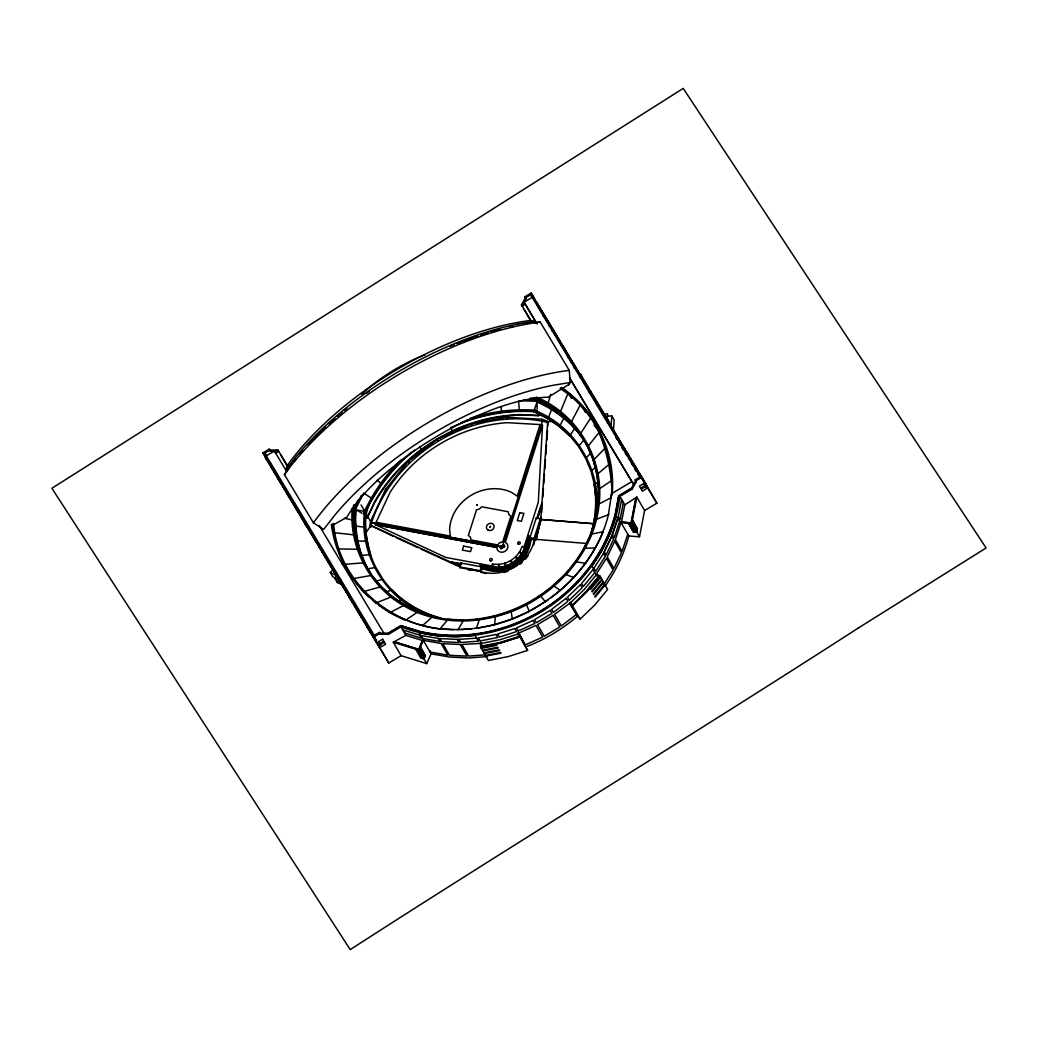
<?xml version="1.0" encoding="UTF-8"?>
<svg xmlns="http://www.w3.org/2000/svg" width="1038" height="1038" viewBox="0 0 1038 1038"><rect width="100%" height="100%" fill="white"/><g stroke="black" fill="none" stroke-linecap="round" stroke-linejoin="round"><path stroke-width="1.5" d="M607.554 416.887L607.606 413.708L604.479 414.188M536.127 397.022C577.725 413.903 604.337 459.354 599.16 503.884C594.982 547.467 564.361 584.835 526.474 604.83C488.729 624.526 440.865 627.808 403.432 605.569C369.606 586.211 348.781 546.948 352.245 508.062M403.237 604.259L392.13 596.681L381.218 586.717L371.915 575.376L364.377 562.843C355.463 545.067 351.83 524.943 353.569 505.156M358.421 548.791L355.061 535.037L353.439 520.233L353.867 505.688M353.958 521.128L354.438 504.974L354.581 522.205L356.203 537.009L359.875 551.295L355.58 535.932L353.958 521.128L354.581 522.205M355.1 523.1L355.58 506.946L356.19 508.01C354.386 528.121 357.656 548.635 366.661 566.774C359.68 553.254 355.956 538.268 355.1 523.1L355.723 524.177M433.806 616.987C389.068 604.324 358.551 557.393 364.572 511.332L356.281 509.892L361.873 513.148M391.78 590.012L391.469 589.48C404.664 603.104 421.584 612.68 439.801 617.753L440.112 618.285C417.25 612.031 396.373 598.342 382.724 578.815L375.938 567.552C367.141 550.231 364.066 530.522 365.817 511.241L364.572 511.332M370.319 554.305L370.631 554.837C365.908 536.789 361.055 515.445 372.512 498.954C383.528 480.231 397.71 463.285 414.915 449.96M480.49 641.86L480.607 647.063L488.366 660.492L508.192 656.6L527.602 650.411L518.157 632.181M595.591 512.811L596.007 498.616L594.177 484.162C597.369 502.937 595.254 522.335 588.754 540.201M596.513 512.253C601.638 469.072 574.754 425.671 534.246 410.218L537.243 401.343M594.657 523.437C599.484 502.47 599.925 480.309 593.087 459.73L597.058 474.548L598.524 487.873M463.091 619.984L447.417 619.258C511.89 626.186 579.36 582.603 595.423 519.026L598.238 504.442L598.55 493.777M560.196 388.549C596.162 411.45 615.664 455.565 611.226 497.63L599.16 503.884M612.264 493.141C615.586 452.192 595.488 410.075 560.779 387.836M480.931 568.162C505.298 577.971 528.614 564.231 531.248 538.047M541.369 517.132L536.399 538.553M541.693 512.551L541.94 502.664L536.646 518.715L536.231 517.988L540.318 518.753L541.148 520.181L534.868 539.929A39.678 35.033 -30 0 1 533.441 545.404M542.783 497.41L543.419 488.47M543.743 483.877L544.444 474.184M544.794 469.332L545.482 459.639M545.832 454.8L546.52 445.107M546.87 440.255L547.558 430.562M547.908 425.723L547.311 421.052L541.771 419.248L506.674 417.25L507.504 418.677M609.397 424.062L604.843 416.498L611.81 415.862L611.032 426.774L610.162 425.321M613.393 431.211L614.198 420.001L611.81 415.862M492.259 566.203L492.492 564.088L499.109 564.464L499.265 567.306L501.458 571.095C510.592 570.277 519.065 565.23 524.112 557.562L521.932 553.799L524.735 547.817M479.232 619.933L476.312 628.418L494.49 624.863L495.411 616.767M519.208 400.694L535.79 401.226L535.297 399.332L535.4 401.213C554.02 409.115 570.641 421.649 582.487 438.153C570.835 421.026 553.721 408.232 534.778 400.136M593.489 525.449L595.319 514.394M385.526 489.365L370.709 521.102L369.891 525.708L370.722 527.135L371.539 522.542C395.154 451.764 475.196 405.015 548.142 422.492M370.722 527.148L371.526 522.49L500.394 546.546M632.194 489.041L631.597 488.042L618.752 495.697L615.145 514.368A153.676 135.693 -30 0 1 419.131 631.182L400.889 625.538L388.056 633.193L388.653 634.192L400.94 626.874A154.999 136.86 -30 0 0 619.907 496.372L632.194 489.041L636.281 481.801L635.762 480.905L641.899 477.246L531.132 293.04L524.994 296.699L526.11 298.594L522.231 306.197L525.306 304.355L524.073 302.214L532.144 297.4L530.6 294.714L525.591 297.698M615.352 514.718L618.752 495.697M627.756 534.22L622.086 551.269L615.365 539.643L621.191 521.79L631.338 522.944L632.531 516.729M627.095 522.633L621.451 522.231L624.811 504.87L619.907 496.372M631.078 522.49L635.879 497.669L636.852 497.098L644.598 510.527L639.512 536.776L628.794 536.01L621.035 522.594L619.816 522.348M633.141 513.628L635.84 499.667M639.512 536.776L631.766 523.36L636.852 497.098M430.42 650.865L430.056 652.046L447.832 655.121L441.111 643.495L422.557 640.174L418.768 649.619L422.557 640.174M590.453 536.166L592.919 526.487M584.199 547.805L591.258 534.233L595.28 521.024M550.516 598.044C578.659 577.699 600.509 547.792 608.657 513.797M550.737 394.297L547.649 404.483C560.961 412.566 572.691 423.193 581.345 436.181C569.499 419.689 552.891 407.143 534.259 399.241L533.636 398.164C547.921 404.561 561.74 412.955 572.042 424.84M529.302 536.646C526.564 547.169 523.074 558.768 512.941 564.49M530.016 537.905L526.188 550.309L523.373 556.329L519.117 561.584M524.112 557.549L530.755 539.163M465.504 540.214L466.023 540.318M586.665 543.471L534.453 539.215A39.678 35.033 -30 0 1 480.412 571.458L459.925 567.591L460.807 562.985L481.256 566.8L479.997 570.744L480.828 572.172A39.678 35.033 -30 0 0 486.342 573.508M480.828 572.172L482.099 568.162L501.471 571.082M523.866 547.571L538.294 502.236L542.537 424.957L505.324 542.342A5.722 5.047 -30 0 1 504.974 551.373A5.722 5.047 -30 0 1 496.813 547.415L375.289 524.631L445.717 557.419L494.244 566.45M502.496 546.65L502.353 546.416M502.846 545.08L542.602 420.675L541.771 419.248M514.394 566.995L510.981 560.572L504.702 563.4L505.506 565.321M536.231 517.988L529.951 537.736L534.038 538.501L534.868 539.929L530.768 539.176L528.589 535.4C526.59 553.033 511.76 570.524 492.687 566.956L492.505 564.088M534.038 538.501L540.318 518.753M537.528 518.455L542.355 503.378L537.541 517.962M460.535 566.696L459.925 567.591L460.301 566.579M287.798 464.842L285.826 469.954L296.479 456.227A213.867 100.388 -31 0 1 518.429 323.921M551.866 408.596L548.012 418.807L559.625 426.722L569.888 436.09L559.313 426.19L547.701 418.275L533.571 411.256L534.246 410.218M560.546 411.45L567.838 393.765M459.925 567.591L460.353 566.605L370.877 525.475L366.09 532.52M431.094 653.836L426.709 663.606L418.95 650.19L423.335 640.42L431.094 653.836L449.688 657.054L468.826 657.949L487.354 656.548M519.843 562.804L515.549 557.069L519.817 551.801L521.932 553.76L519.519 552.268L522.309 546.286L524.722 547.792L526.915 551.528M603.402 553.397L611.654 536.179L617.597 518.338L616.066 515.678L610.123 533.519L601.871 550.737L591.958 566.242L593.489 568.889L603.493 553.358L605.245 556.394L595.734 571.276L593.97 568.227M354.438 504.974L354.879 506.401L357.941 500.264M363.391 493.569L356.021 508.361L355.398 507.297L361.328 495.386M363.274 513.966C372.305 493.816 384.916 475.209 400.979 460.016M364.286 514.316C373.797 492.765 387.81 473.367 405.067 457.343M560.17 425.256L564.387 417.133M571.562 421.506L580.216 405.067M521.842 305.548L521.426 304.835L525.5 297.595M568.785 384.981L570.173 382.516L569.265 370.358L540.214 322.052L534.557 322.922M458.056 629.794L462.974 621.152M343.215 585.276L337.324 582.565L338.985 579.814M508.127 569.81L505.947 566.047M548.012 418.807L533.882 411.788L535.219 409.712M553.332 585.328L565.489 574.468L575.831 561.895L583.641 549.699M603.96 584.29L613.095 570.005L606.387 558.366L596.409 573.962C594.151 576.324 603.467 577.907 595.851 574.624M580.956 432.963L590.765 417.938M570.537 434.727L574.624 428.486M337.324 582.565L334.937 578.426L336.649 575.908M570.173 382.516L552.761 385.345A210.74 98.921 -31 0 0 334.599 515.367L323.661 529.432L313.424 522.828L284.386 474.535L288.577 468.904M294.403 461.365L296.362 458.848M588.572 445.626L599.328 432.158M579.373 445.51L583.966 439.865M482.112 568.201L479.88 564.413L492.635 566.93L494.828 570.744L492.687 566.956C503.988 568.811 515.704 563.31 521.958 553.799M596.11 575.078L584.212 589.545L570.589 602.65L554.577 614.34L561.299 625.966L576.427 614.444L569.706 603.195M598.667 576.207L586.444 591.063L572.716 604.972L586.704 591.517L592.815 584.083M599.873 575.986L587.067 591.556L572.405 605.66L580.164 619.076L594.813 604.985L607.619 589.415L599.873 575.986L595.319 573.417M600.236 576.635L590.35 588.663L590.726 589.312L600.613 577.284M601.742 579.217L591.842 591.245L592.218 591.894L602.105 579.866M603.234 581.799L593.334 593.84L593.71 594.489L603.597 582.448M604.726 584.394L594.826 596.422L595.202 597.071L605.089 585.03M333.639 523.58C337.597 578.724 386.214 622.982 440.021 628.95L447.119 620.413M335.495 578.101L332.692 576.661L330.292 572.522L333.639 569.006M594.268 459.276L605.738 447.508M586.548 457.421L591.102 452.866M361.873 394.323L365.324 390.924A180.34 159.229 -30 0 1 425.1 354.685M422.635 625.486L431.847 617.363M597.979 473.704L608.696 464.7M411.139 452.296L405.65 457.589M591.907 470.279L595.54 467.347M512.201 563.206L510.488 560.857L515.951 556.679L517.677 559.028M507.413 568.59L500.731 569.836L507.4 568.565L513.68 565.762L519.13 561.558M545.274 592.244L551.256 587.69M530.742 610.655L548.025 599.938M406.105 619.881L417.133 612.381M599.614 488.651L611.732 480.503M421.441 449.259L436.401 439.282L452.309 430.848A157.672 139.222 -30 0 1 521.011 414.577L539.059 415.602L521.271 415.044A157.672 139.222 -30 0 0 374.848 502.314L366.946 518.196L374.575 501.847A157.672 139.222 -30 0 1 421.441 449.259L419.573 446.755M595.397 483.851L597.901 482.242M266.013 458.03L263.016 452.828L269.153 449.169L270.269 451.063L278.69 451.335L275.615 453.178L274.382 451.024L266.299 455.838L264.742 453.152L269.763 450.168M269.789 464.323L270.36 463.986L273.656 469.474M538.54 306.937L537.969 304.64M271.489 465.958L270.931 466.296L311.621 534.323L309.389 530.457M273.785 471.252L274.914 470.564M276.03 475.119L277.159 474.444M543.224 316.356L544.353 315.669L542.108 311.802M276.77 476.416L277.912 475.741M282.31 484.071L281.752 484.409L277.418 476.909M549.361 325.063L549.932 324.725L545.599 317.226M283.179 484.305L282.051 484.993L289.563 497.955M549.245 326.217L550.374 325.543L557.899 338.505M284.282 488.859L285.424 488.184M285.035 490.157L286.228 489.521M552.229 331.382L553.423 330.746M286.241 490.312L285.684 490.65L290.809 499.486L291.38 499.148M553.436 331.537L554.007 331.2L559.002 339.802M558.34 338.699L557.769 339.037L560.494 343.448M560.546 345.161L561.688 344.486M295.311 505.389L295.558 507.141M563.894 347.691L562.505 346.614L563.076 346.277L568.058 354.879L567.501 355.217M564.555 348.794L563.945 349.105L574.001 365.947M297.556 509.217L298.127 511.513M298.503 510.917L299.074 513.226L299.645 512.889M297.828 511.695L298.97 511.02M299.307 512.253L299.878 514.563L300.449 514.225M299.774 512.357L298.633 513.032L291.12 500.069M568.175 357.695L569.317 357.02M304.523 520.7L304.77 522.451M305.107 520.972L303.965 521.647L307.702 528.108M571.159 362.872L572.301 362.197M305.951 523.191L306.521 525.5M308.027 526.097L306.898 526.772L303.161 520.31M574.092 367.997L575.221 367.322M308.844 528.199L307.144 526.564M313.502 534.946L312.373 535.621L316.11 542.083L317.239 541.408M579.425 376.612L580.553 375.938L540.863 309.648L541.823 312.529M332.069 525.578L346.861 517.248C362.82 490.546 387.434 470.448 412.216 452.309A177.07 83.118 -31 0 1 460.703 423.413C488.275 410.347 517.495 398.281 548.375 397.139L569.187 384.255M314.099 536.633L314.358 538.398L314.916 538.06M582.11 379.285L581.864 377.521M583.875 382.321L583.304 380.012L584.407 383.087M317.304 542.173L317.862 544.483M588.546 391.728L589.688 391.054L588.183 388.471M322.507 550.607L321.936 550.957L326.944 559.56L327.502 559.223M589.701 391.845L591.089 392.922M591.738 394.012L591.141 394.336L592.646 396.737M326.996 557.64L325.867 558.314L322.13 551.853M596.811 405.469L597.94 404.794L595.708 400.915M598.757 406.909L599.328 406.572L603.662 414.071M331.057 566.696L332.186 566.021M331.33 524.346A147.059 129.854 -30 0 0 342.916 562.181L341.658 562.933L342.501 564.4L343.76 563.647A147.059 129.854 -30 0 0 439.178 628.73A147.059 129.854 -30 0 0 603.48 530.807M334.119 572.055L335.261 571.38M335.923 572.483L334.781 573.158L330.395 565.593M612.161 493.154A225.337 198.959 -30 0 0 594.605 422.505L593.996 421.428L595.254 420.675L569.434 377.754M594.605 422.505L595.877 421.752L595.254 420.675M337.129 576.596L338.271 575.921M604.44 418.003L605.569 417.328M339.322 580.437L340.503 579.801M340.646 580.787L340.088 581.124L345.083 589.74M607.814 421.973L608.385 421.636L613.367 430.225L612.809 430.562M340.114 581.773L341.255 581.098M607.425 423.18L608.553 422.505M343.046 586.898L344.188 586.223M346.199 591.673L347.341 590.998M613.51 433.08L614.639 432.405M347.639 594.216L348.768 593.541M616.883 437.037L617.441 436.7L617.701 438.451M349.183 596.85L350.325 596.162M618.311 439.528L618.92 439.204L619.452 441.5M618.972 440.618L620.672 442.24L621.204 444.536M352.116 601.975L353.244 601.3M354.724 604.492L354.153 604.83L349.157 596.214M621.762 446.82L622.904 446.145L625.136 450.025M356.696 609.293L357.838 608.618M625.94 452.101L626.511 451.764L631.493 460.353M627.16 452.853L627.406 454.605L627.977 454.268M363.118 617.714L361.977 618.389L354.464 605.414M630.351 458.381L630.922 460.69M363.793 619.569L363.222 619.92L358.227 611.304L360.277 613.484M367.867 626.044L368.114 627.808L368.685 627.471M634.996 467.165L635.567 466.828L635.814 468.579M367.322 626.991L368.451 626.316M636.437 469.656L637.008 469.319L637.566 471.628M370.436 630.507L369.878 630.845L360.225 613.341M370.242 632.129L371.383 631.454M638.188 472.692L639.901 474.327L637.799 472.121M372.188 632.778L371.046 633.465L363.534 620.49M373.732 634.893L372.59 635.567L374.835 639.447L314.968 539.462M388.653 634.192L380.44 634.283L379.324 632.389L374.316 635.373L264.742 453.152M620.322 495.243L631.182 488.768L635.671 480.802L635.152 479.906L640.174 476.922M426.709 663.606L401.057 655.679L388.77 662.997L373.784 637.047L379.921 633.388M374.848 637.76L374.277 638.098L376.145 639.927L374.848 637.76L375.419 640.07L378.481 645.273L379.039 644.935L377.339 643.301M641.834 478.635L642.405 478.297L645.467 483.5L646.025 485.81M642.976 480.607L642.405 478.297M643.132 480.802L643.703 480.464L646.596 485.473M376.716 640.057L375.574 640.731L379.311 647.206M419.339 631.545L401.096 625.901L388.874 633.193L379.843 633.284M401.057 655.679L393.298 642.25L394.271 641.679L418.509 649.178M394.271 641.679L405.858 635.373L422.816 640.615M624.811 504.87L635.879 497.669M644.598 510.527L656.885 503.196L641.899 477.246M527.564 603.597L530.159 602.053M532.741 600.509L535.323 598.965M537.918 597.421L540.188 595.345M398.307 601.197L400.876 599.782M390.703 612.238L403.432 605.569M468.229 620.153C487.951 619.375 507.271 613.756 524.904 604.985M512.954 564.477C503.093 570.705 491.182 568.266 480.594 565.658M507.387 568.552L513.667 565.736M386.253 592.075L390.509 590.311M461.365 422.622L467.295 420.208M450.544 427.682C477.233 415.459 506.855 409.582 536.179 411.865M376.703 602.689L390.976 597.071M596.629 519.156L608.385 514.77L611.603 493.66L631.87 481.58L632.492 482.644M494.49 624.863L510.8 619.647M483.215 646.246L500.563 642.859L519.078 636.93L517.78 633.53L535.958 625.434L542.679 637.073L525.332 644.896L519.649 634.776M519.078 636.93L518.04 633.971L499.992 639.745L481.567 643.352L461.936 644.455L468.657 656.094L485.628 654.822M518.831 636.489L500.303 642.405L481.373 646.103L481.308 642.898M527.602 650.411L519.856 636.982L500.446 643.184L480.607 647.063M375.548 581.345L381.673 579.528M470.058 418.379C491.61 411.191 514.55 408.648 537.178 410.308M537.022 411.372C513.33 409.517 489.417 412.722 466.931 420.364L467.243 420.896M364.325 591.375L379.947 587.015M592.114 533.999L603.247 531.664M480.983 647.712L496.307 644.715L496.683 645.351L481.36 648.361M482.475 650.294L497.799 647.297L498.175 647.946L482.852 650.943M483.968 652.876L499.304 649.879L499.667 650.528L484.344 653.525M485.46 655.471L500.796 652.461L501.159 653.11L485.836 656.107M498.85 566.579L498.551 564.49L505.234 563.232L505.934 566.034L504.702 563.4M367.4 568.928L374.51 567.617M353.763 578.516L370.553 575.558M518.416 323.947L535.426 321.196L529.886 320.56A207.159 97.235 -31 0 0 287.76 464.842M552.527 421.324L547.727 421.765L540.733 519.467L535.997 540.084M360.264 555.486L369.139 554.759M345.213 564.283L362.937 562.894M611.317 494.802L612.225 494.724M461.093 629.56L471.745 628.756M476.702 638.123L458.16 639.447L439.022 638.565L420.416 635.347L418.885 632.7L437.491 635.918L456.629 636.8L475.041 635.425L478.466 641.16L460.794 642.483L459.043 639.447M585.276 548.259L595.462 547.895M269.672 450.064L277.886 449.986L287.85 466.581M338.803 548.946L357.241 549.245M358.058 541.045L365.648 541.187M530.405 398.073L534.038 398.177L534.648 399.254L529.406 399.085M523.437 399.773L535.167 400.149M440.021 628.95L453.541 629.573M494.127 569.447L500.744 569.862M621.035 522.594L631.766 523.36M594.865 523.749L540.733 519.467L594.527 523.853M334.651 532.741L353.53 534.817M354.892 525.994L364.104 527.122M576.518 561.947L585.627 563.271M461.222 563.699L449.662 561.688L460.872 564.425M450.077 562.414L461.638 564.425L460.807 562.985M513.68 511.513L513.525 512.006M500.225 546.65L371.513 522.672L370.709 521.102M375.289 524.631L496.813 547.415M459.549 566.943L479.997 570.744M468.242 569.836L471.382 570.42M481.334 566.93L494.101 569.473M381.218 586.717L380.907 586.185C399.63 605.881 425.71 616.741 452.334 620.257M419.495 612.329L432.612 616.78L449.519 620.153M344.551 518.351L351.895 519.869M468.073 568.474L480.412 571.458M394.531 642.12L417.263 649.152M393.298 642.25L418.95 650.19M361.068 504.948L371.332 522.776M354.101 506.116L354.879 506.401M354.607 507.011L355.398 507.297M355.23 508.088L356.021 508.361M566.073 574.65L573.884 577.543M519.519 552.255L521.478 553.098M393.181 536.244L370.877 525.475M396.101 537.593L417.977 547.649M420.896 548.998L458.095 566.099M334.937 578.426L341.307 581.358M535.452 398.047C557.653 407.558 576.337 424.75 587.443 446.21L587.742 446.742M534.44 397.93L547.649 404.483M404.249 619.971L390.171 612.978L378.636 605.115M330.292 572.522L337.415 576.181M363.65 493.115L371.215 497.993M554.123 586.146L560.455 590.466M397.593 600.95L400.058 602.624M515.549 557.056L517.209 558.34M377.196 480.322L380.764 483.111M385.007 590.609L393.272 598.654M385.63 591.673L390.003 595.669M369.281 597.161L363.611 591.984L355.891 582.565M372.681 600.262L376.08 603.363M572.275 607.814L569.706 602.806L572.405 605.66M569.706 602.806L577.452 616.235L580.164 619.076M570.329 602.209L572.716 604.972M540.837 596.266L545.534 601.832M593.97 425.074L596.863 428.603M569.577 435.558L578.322 446.223L585.717 458.549L591.037 471.265L594.476 484.694M380.803 586.483L372.434 576.272L381.426 587.56M377.287 582.772L381.945 588.455M376.989 582.72L378.844 584.991M510.488 560.857L511.773 562.505M521.647 637.981L518.611 633.258L519.856 636.982M336.559 576.025L339.179 580.372M584.368 382.594L536.529 302.227M586.029 385.37L592.698 396.451M594.164 398.813L596.863 403.393M597.46 404.301L605.206 417.25M612.705 429.732L656.885 503.196M537.412 304.977L545.054 317.68M545.417 318.381L548.142 322.792M548.233 323.09L551.204 327.865M551.425 328.371L556.446 336.597M560.883 344.019L563.556 348.534M585.886 385.487L587.469 388.173M588.987 390.716L590.518 393.259M594.177 399.28L596.746 403.743M597.291 404.509L598.809 407.052M600.185 409.257L609.254 424.464M610.772 426.865L615.495 434.948M616.027 435.713L618.687 440.229M619.063 440.657L621.632 445.12M622.022 445.691L631.234 460.963M631.312 461.261L636.813 470.357M543.354 315.072L544.885 317.615M546.416 320.145L547.947 322.688M551.658 328.877L553.189 331.42M554.72 333.951L556.238 336.494M560.728 343.954L566.073 352.842M568.266 356.488L569.784 359.031M571.315 361.561L572.846 364.104M626.446 453.243L627.977 455.786M530.6 294.714L640.887 478.233M617.636 439.956L615.742 436.959L617.182 439.502M618.972 442.37L620.945 445.445M622.268 447.871L623.929 450.622M628.353 457.771L630.001 460.522M631.338 462.948L633.141 465.751M636.45 471.239L634.478 468.164L636.06 470.941M637.786 473.665L639.512 476.494M621.879 447.469L623.527 450.207M625.174 452.957L626.835 455.708M635.152 479.906L636.281 481.801M524.073 302.214L536.516 322.922M569.719 378.13L633.634 484.422M525.306 304.355L537.061 323.921M595.877 421.752L633.375 484.071M593.996 421.428L590.933 416.342A147.059 129.854 -30 0 0 561.623 387.408M521.426 304.835L531.041 320.833M503.534 544.82L504.598 546.598M501.107 546.273L502.171 548.051M364.896 563.738L373.576 578.244M352.998 579.035C341.956 562.596 334.262 543.601 332.731 523.749M274.382 451.024L286.825 471.732M319.198 525.565L384.371 634.023M272.942 468.398L275.732 473.12M293.858 503.274L295.506 506.012M355.113 605.063L356.644 607.606M370.67 631.013L372.201 633.556L370.501 631.921M377.741 642.769L379.039 644.935M263.016 452.828L373.784 637.047M388.77 662.997L265.274 457.447L266.818 460.132M640.887 476.066L643.132 479.932M647.608 487.691L585.056 383.061M631.973 461.222L634.205 465.102M634.958 466.386L639.343 473.951M607.074 418.47L608.722 421.324L580.45 374.186L582.097 377.054M618.92 439.204L618.103 437.789L618.35 439.541M623.708 447.482L629.612 457.784M626.692 452.646L630.416 459.12M613.834 431.068L621.36 444.043M604.765 415.991L612.29 428.966M591.712 393.999L595.254 400.097M598.692 406.092L603.221 413.89M631.493 463L633.076 465.777M591.18 393.636L593.412 397.515M573.573 363.845L574.715 365.804M576.466 368.853L575.337 366.881L575.908 369.191M577.569 370.761L579.814 374.64M580.553 375.938L584.29 382.399M568.513 355.684L576.025 368.659M559.443 340.607L566.969 353.582M545.106 316.966L548.09 322.143M531.132 293.04L534.129 298.23M524.994 296.699L526.11 298.594M591.543 417.419L597.667 428.019M580.93 404.457L585.51 412.41M524.242 309.545L530.639 320.625M568.461 393.078L571.523 398.384M588.883 448.714L588.261 447.638L594.527 462.234L593.905 461.157L597.213 474.016M579.905 433.676L590.012 450.687L589.402 449.61L594.489 461.78M572.561 425.736L573.184 426.8M560.507 413.799L561.13 414.876M561.649 415.771L562.272 416.848M548.168 405.378L548.791 406.455M549.31 407.35L549.919 408.427M507.361 418.677L506.531 417.237L471.083 423.958L471.914 425.398M471.771 425.424L470.941 423.984L437.582 438.957L438.399 440.397M526.668 541.577L528.822 545.365M438.27 440.449L437.439 439.022L408.427 461.222L385.617 489.248L386.357 490.792M486.251 565.671L488.418 569.447M481.373 646.103L481.567 643.352M457.343 639.473L459.094 642.509L441.643 641.705L439.891 638.655M438.218 638.474L439.982 641.523L423.024 638.591L421.272 635.541M417.73 611.304L404.171 604.57M355.58 535.932L356.203 537.009M356.722 537.905L357.344 538.981M360.381 552.19L361.003 553.254M400.94 626.874L405.858 635.373M342.916 562.181L343.76 563.647M277.886 449.986L278.301 450.7M280.701 454.696L287.098 465.777M379.324 632.389L380.44 634.283M269.153 449.169L270.269 451.063M345.394 590.337L352.92 603.312M331.018 566.034L336.014 574.65M336.325 575.26L343.85 588.235M327.411 560.429L330.305 565.399M319.146 546.689L321.391 550.555M295.545 507.063L296.362 508.477M300.981 516.47L303.226 520.349M296.18 508.218L297.322 510.19M300.177 515.133L302.421 519.013M286.709 493.089L288.253 495.775M268.414 462.027L280.507 482.878M450.998 428.032L452.309 430.848M526.474 604.83L529.393 611.46L512.279 619.18L511.241 611.706M590.583 452.036L593.97 460.145M587.443 446.21L593.399 460.262M359.252 550.218L365.519 564.815M498.564 564.503L499.265 567.306M500.861 406.624L501.614 411.087M597.901 478.401L598.394 482.852M518.637 400.746L519.298 409.738M536.931 401.33L537.139 408.816M614.95 516.21A153.676 135.693 -30 0 1 602.04 548.09M601.274 549.478A153.676 135.693 -30 0 1 590.92 565.658M589.973 566.956A153.676 135.693 -30 0 1 571.185 588.183M568.98 590.246A153.676 135.693 -30 0 1 467.956 635.061M464.752 635.295A153.676 135.693 -30 0 1 444.056 635.282M437.776 634.737A153.676 135.693 -30 0 1 420.844 631.895M628.794 536.01A154.999 136.86 -30 0 1 605.102 586.068M577.452 616.235A154.999 136.86 -30 0 1 526.357 646.687M528.108 555.706A39.678 35.033 -30 0 1 525.319 559.184M522.166 562.388A39.678 35.033 -30 0 1 519.882 564.348M508.127 571.095A39.678 35.033 -30 0 1 503.832 572.509M313.424 522.828A219.355 102.97 -31 0 1 569.265 370.358M284.386 474.535A219.355 102.97 -31 0 1 540.214 322.052M300.267 453.814A206.873 97.105 -31 0 1 303.122 450.453M308.052 444.848A206.873 97.105 -31 0 1 325.4 427.15M328.903 423.88A206.873 97.105 -31 0 1 334.898 418.47M337.337 416.329A206.873 97.105 -31 0 1 342.138 412.242M344.473 410.295A206.873 97.105 -31 0 1 346.835 408.349M366.544 393.311A206.873 97.105 -31 0 1 369.087 391.495M449.83 346.471A206.873 97.105 -31 0 1 454.06 344.707M456.876 343.578A206.873 97.105 -31 0 1 461.093 341.917M462.611 341.333A206.873 97.105 -31 0 1 477.752 335.949M480.75 334.963A206.873 97.105 -31 0 1 488.223 332.666M491.195 331.81A206.873 97.105 -31 0 1 495.619 330.577M497.098 330.188A206.873 97.105 -31 0 1 500.277 329.357M509.762 327.139A206.873 97.105 -31 0 1 512.876 326.49M621.503 500.212L618.298 516.768L620.062 519.817L623.267 503.261L621.503 500.212M632.83 520.388L632.129 523.995L628.34 523.736L628.717 524.372L632.505 524.644L632.83 520.388M633.946 522.335L633.258 525.942L629.469 525.669L629.832 526.318L633.621 526.59L633.946 522.335M635.074 524.268L634.374 527.875L630.585 527.602L630.961 528.251L634.75 528.524L635.074 524.268M636.19 526.214L635.49 529.821L631.701 529.549L632.077 530.197L635.866 530.47L636.19 526.214M637.306 528.147L636.605 531.754L632.83 531.482L633.193 532.131L636.982 532.403L637.306 528.147M463.61 546.131L462.364 550.088L470.551 551.619L471.797 547.649L463.61 546.131M476.831 504.65L477.195 505.234L476.831 504.65M476.52 509.84L468.359 535.465L470.474 537.256L471.07 539.968L497.604 544.911L499.758 542.718L502.716 541.862L510.878 516.236L508.763 514.433L508.166 511.734L481.632 506.791L479.478 508.983L476.52 509.84M540.071 424.555L517.261 496.177L511.838 492.531A41.818 36.927 -30 0 0 449.623 529.614L450.284 536.088L376.106 522.27L389.977 492.544A136.471 120.486 -30 0 1 507.206 422.687L540.071 424.555M519.817 512.655L517.3 520.544L521.387 521.31L523.905 513.408L519.817 512.655M617.882 518.364L612.472 534.635L614.224 537.671L619.634 521.413L617.882 518.364M420.87 647.388L419.326 650.839L415.797 649.736L419.702 651.475L420.87 647.388M421.999 649.321L420.442 652.772L416.926 651.682L420.818 653.421L421.999 649.321M423.115 651.254L421.571 654.706L418.042 653.616L421.934 655.354L423.115 651.254M424.231 653.2L422.687 656.652L419.157 655.562L423.063 657.301L424.231 653.2M425.346 655.134L423.802 658.585L420.273 657.495L424.179 659.234L425.346 655.134M611.849 536.179L604.311 551.879L606.075 554.915L613.601 539.215L611.849 536.179M614.743 541.187L607.204 556.887L613.925 568.526L621.451 552.826L614.743 541.187M592.958 569.615L581.617 583.421L583.369 586.457L594.722 572.665L592.958 569.615M580.437 584.692L567.436 597.187L569.2 600.236L582.188 587.729L580.437 584.692M566.112 598.329L551.684 609.332L553.449 612.368L567.864 601.378L566.112 598.329M858.27 628.042C689.907 736.759 518.637 840.936 350.234 949.614L51.9 488.275L683.225 88.386L986.1 547.96L858.27 628.042M572.133 361.354L572.392 363.105L572.133 361.354M490.481 526.435L489.832 527.044L490.481 526.435M501.172 546.092L499.654 546.987L500.861 548.985L502.366 548.09L501.172 546.092M503.599 544.639L502.081 545.547L503.287 547.545L504.792 546.637L503.599 544.639M382.659 639.213L378.494 641.692L379.636 643.664L383.788 641.186L382.659 639.213M643.599 483.695L639.434 486.173L640.576 488.145L644.728 485.667L643.599 483.695M384.41 642.25L380.258 644.741L381.387 646.7L385.552 644.222L384.41 642.25M645.351 486.744L641.186 489.222L642.327 491.182L646.492 488.703L645.351 486.744M550.231 610.305L534.622 619.621L536.374 622.657L551.995 613.354L550.231 610.305M553.124 615.326L537.515 624.629L544.236 636.255L559.845 626.952L553.124 615.326M533.065 620.426L516.522 627.886L518.273 630.935L534.817 623.475L533.065 620.426M514.887 628.522L497.682 634.01L499.434 637.06L516.639 631.558L514.887 628.522M495.995 634.452L478.414 637.89L480.166 640.926L497.747 637.488L495.995 634.452M460.236 644.481L442.785 643.677L449.493 655.302L466.957 656.12L460.236 644.481M419.663 635.165L403.484 630.157L405.235 633.193L421.415 638.201L419.663 635.165M409.257 462.663L408.427 461.222L409.128 462.753M488.197 530.146A3.957 3.503 -30 0 0 494.101 526.642A3.957 3.503 -30 0 0 488.444 523.892A3.957 3.503 -30 0 0 488.197 530.146M490.299 560.805A1.323 1.168 -30 0 0 492.259 559.638A1.323 1.168 -30 0 0 490.377 558.716A1.323 1.168 -30 0 0 490.299 560.805M518.273 544.12A1.323 1.168 -30 0 0 520.246 542.952A1.323 1.168 -30 0 0 518.364 542.044A1.323 1.168 -30 0 0 518.273 544.12"/></g></svg>
